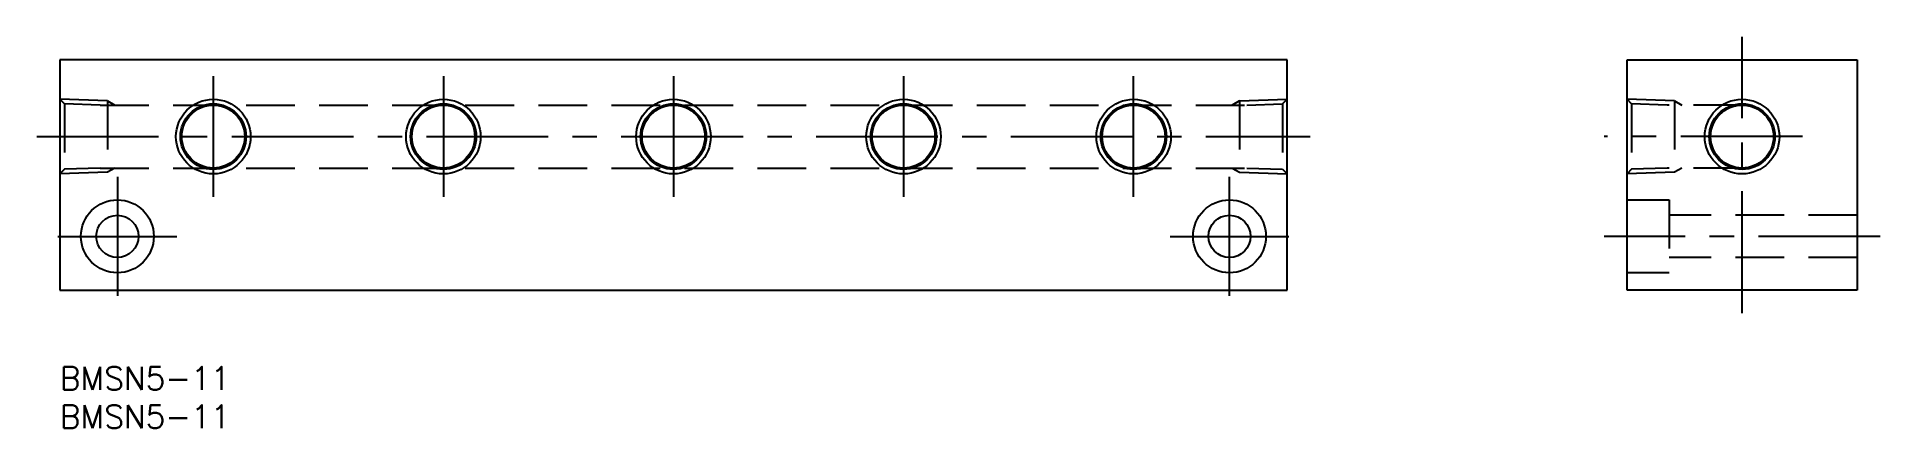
# Model space of a CAD drawing. Extents: x -3 to 237, y -8 to 43.
import ezdxf

# ---------------------------------------------------------------- set-up
doc = ezdxf.new("R2010")
doc.units = 0
doc.header["$LTSCALE"] = 0.5
doc.linetypes.add('CENTER', pattern=[50.8, 31.75, -6.35, 6.35, -6.35])
doc.linetypes.add('DASHED', pattern=[19.05, 12.7, -6.35])
for name, color, linetype in [('MSM_CENTER', 1, 'CENTER'), ('MSM_CONTINUOUS', 7, 'CONTINUOUS'), ('MSM_DASHED', 4, 'DASHED'), ('MSM_NARROW', 5, 'CONTINUOUS'), ('MSM_PART_NUMBER', 7, 'CONTINUOUS')]:
    doc.layers.add(name, color=color, linetype=linetype)
doc.styles.get("Standard").update_dxf_attribs({"font": 'txt.shx', "height": 3, "bigfont": 'bigfont.shx'})

# ---------------------------------------------------------------- blocks, each defined once
blk = doc.blocks.new('*U8')
at = {"layer": 'MSM_PART_NUMBER'}
blk.add_text('BMSN5-11', height=3, dxfattribs=at).set_placement((0, -3))
blk = doc.blocks.new('*U9')
at = {"layer": 'MSM_PART_NUMBER'}
blk.add_text('BMSN5-11', height=3, dxfattribs=at).set_placement((0, -8))

msp = doc.modelspace()

# ---------------------------------------------------------------- linework, layer by layer
at = {"layer": 'MSM_CENTER'}
for p, q in [((219.33, 7), (219.33, 43)), ((20, 37.86), (20, 22.14)), ((50, 37.86), (50, 22.14)), ((80, 37.86), (80, 22.14)), ((110, 37.86), (110, 22.14)), ((140, 22.14), (140, 37.86)), ((-3, 30), (163, 30)), ((227.2, 30), (201.33, 30)), ((7.5, 24.75), (7.5, 9.25)), ((152.5, 9.25), (152.5, 24.75)), ((-0.25, 17), (15.25, 17)), ((144.75, 17), (160.25, 17)), ((237.33, 17), (201.33, 17))]:
    msp.add_line(p, q, dxfattribs=at)
at = {"layer": 'MSM_CONTINUOUS'}
for p, q in [((160, 40), (0, 40)), ((0, 40), (0, 10)), ((160, 10), (160, 40)), ((204.33, 40), (234.33, 40)), ((204.33, 10), (204.33, 40)), ((234.33, 40), (234.33, 10)), ((0, 10), (160, 10)), ((234.33, 10), (204.33, 10))]:
    msp.add_line(p, q, dxfattribs=at)
for centre, radius in [((20, 30), 4.28), ((20, 30), 4.1), ((50, 30), 4.28), ((50, 30), 4.1), ((80, 30), 4.28), ((80, 30), 4.1), ((110, 30), 4.28), ((110, 30), 4.1), ((140, 30), 4.28), ((140, 30), 4.1), ((219.33, 30), 4.28), ((219.33, 30), 4.1), ((7.5, 17), 4.75), ((152.5, 17), 4.75), ((7.5, 17), 2.75), ((152.5, 17), 2.75)]:
    msp.add_circle(centre, radius, dxfattribs=at)
at = {"layer": 'MSM_DASHED'}
for p, q in [((6.2, 34.65), (0, 34.86)), ((0.6, 34.26), (0, 34.86)), ((0.6, 34.26), (0.6, 25.74)), ((5.24, 34.1), (0.6, 34.26)), ((5.24, 34.1), (154.76, 34.1)), ((6.2, 34.65), (6.2, 25.35)), ((6.2, 34.65), (7.15, 34.1)), ((153.8, 34.65), (152.85, 34.1)), ((153.8, 34.65), (160, 34.86)), ((153.8, 34.65), (153.8, 25.35)), ((154.76, 34.1), (159.4, 34.26)), ((159.4, 34.26), (160, 34.86)), ((159.4, 34.26), (159.4, 25.74)), ((210.53, 34.65), (204.33, 34.86)), ((204.93, 34.26), (204.33, 34.86)), ((204.93, 34.26), (204.93, 25.74)), ((209.57, 34.1), (204.93, 34.26)), ((219.33, 34.1), (209.57, 34.1)), ((210.53, 34.65), (210.53, 25.35)), ((210.53, 34.65), (211.48, 34.1)), ((0.6, 25.74), (0, 25.14)), ((6.2, 25.35), (0, 25.14)), ((5.24, 25.9), (0.6, 25.74)), ((5.24, 25.9), (154.76, 25.9)), ((7.15, 25.9), (6.2, 25.35)), ((152.85, 25.9), (153.8, 25.35)), ((153.8, 25.35), (160, 25.14)), ((154.76, 25.9), (159.4, 25.74)), ((159.4, 25.74), (160, 25.14)), ((204.93, 25.74), (204.33, 25.14)), ((210.53, 25.35), (204.33, 25.14)), ((209.57, 25.9), (204.93, 25.74)), ((219.33, 25.9), (209.57, 25.9)), ((211.48, 25.9), (210.53, 25.35)), ((204.33, 21.75), (209.83, 21.75)), ((209.83, 21.75), (209.83, 12.25)), ((234.33, 19.75), (209.83, 19.75)), ((209.83, 12.25), (204.33, 12.25)), ((234.33, 14.25), (209.83, 14.25))]:
    msp.add_line(p, q, dxfattribs=at)
at = {"layer": 'MSM_NARROW'}
for centre in [(20, 30), (50, 30), (80, 30), (110, 30), (140, 30), (219.33, 30)]:
    msp.add_circle(centre, 4.86, dxfattribs=at)

# ---------------------------------------------------------------- block references
at = {"layer": 'MSM_CONTINUOUS'}
for name in ['*U8', '*U9']:
    msp.add_blockref(name, (0, 0), dxfattribs=at)

doc.saveas('drawing.dxf')
